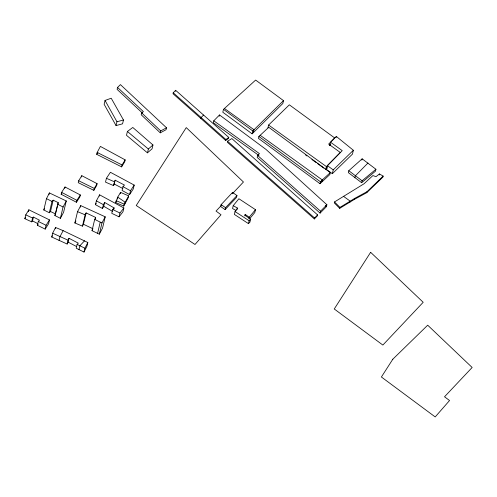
<?xml version="1.0" encoding="UTF-8"?>
<svg xmlns="http://www.w3.org/2000/svg" width="497" height="497" viewBox="0 0 497 497"><rect width="100%" height="100%" fill="white"/><g stroke="black" fill="none" stroke-linecap="round" stroke-linejoin="round"><path stroke-width="0.75" d="M24.85 218.692L25.757 214.866L28.869 209.802L49.495 219.904L48.594 223.731L45.184 229.111L37.387 225.278L38.288 221.451L39.462 220.196L33.442 217.077L32.56 218.015L31.659 221.842L24.85 218.692L25.627 217.431M28.422 211.716L28.869 209.802M31.659 221.842L32.535 220.904L33.442 217.077M43.811 209.976L46.488 198.651L49.402 192.935L66.275 200.962L63.597 212.287L60.392 218.32L54.863 215.536L58.217 202.621L53.185 200.179L52.011 201.434L49.333 212.759L43.811 209.976L44.457 208.703M49.048 194.445L49.402 192.935M45.184 229.111L46.084 225.284L49.495 219.904M49.333 212.759L50.508 211.505L53.185 200.179M55.72 213.188L57.329 206.398M57.683 204.888L58.217 202.621M61.174 194.284L61.628 192.37L65.039 186.99L80.334 194.967L79.88 196.88L76.47 202.26L61.174 194.284L61.932 193.091M51.744 237.019L52.651 233.192L55.565 227.477L63.162 230.651L87.826 242.511L86.925 246.338L84.005 252.054L76.215 248.227L77.116 244.4L78.29 243.145L69.015 238.293L68.039 240.2L67.138 244.027L51.744 237.019L52.396 235.752M64.734 188.27L65.039 186.99M55.266 228.75L55.565 227.477M60.392 218.32L63.063 206.994L66.275 200.962M59.05 240.511L59.951 236.684L63.162 230.651M78.681 180.753L78.228 182.666L93.821 190.326L96.648 185.574L97.095 183.66L81.8 175.69L78.681 180.753L94.275 188.413L93.821 190.326M81.502 176.963L81.8 175.69M76.47 202.26L76.923 200.347L80.334 194.967M67.138 244.027L68.108 242.12L69.015 238.293M74.861 222.973L77.538 211.647L80.744 205.615L105.215 216.822L102.537 228.142L99.325 234.174L92.026 230.689L94.703 219.363L95.672 217.456L86.105 212.915L85.13 214.822L82.452 226.147L74.861 222.973L75.929 220.96M105.035 100.456L104.128 104.283L116.049 125.586L122.566 123.821L123.467 119.994L111.216 98.226L105.035 100.456L116.957 121.759L116.049 125.586M80.39 207.125L80.744 205.615M96.729 154.356L97.182 152.442L100.394 146.41L125.169 159.885L124.716 161.798L121.603 166.868L96.729 154.356L97.803 152.343M82.452 226.147L83.428 224.24L86.105 212.915M78.973 249.618L79.88 245.785L84.571 240.778M117.54 87.441L143.397 111.614L141.664 112.862L141.21 114.776L160.276 132.836L166.054 129.705L166.507 127.791L120.429 84.62L117.54 87.441L117.087 89.354L142.384 113.005M84.005 252.054L84.912 248.227L87.826 242.511M95.467 204.689L96.375 200.863L99.586 194.83L123.865 207.97L122.964 211.797L119.056 216.835L111.757 213.343L112.657 209.517L114.124 207.951L104.65 202.447L103.382 204.665L102.475 208.492L95.467 204.689L96.182 203.348M99.282 196.11L99.586 194.83M95.318 218.966L95.672 217.456M106.414 178.299L105.513 182.126L113.602 185.642L115.18 180.218L124.461 185.07L122.995 186.636L122.088 190.463L129.593 194.607L133.295 188.916L134.202 185.089L110.409 172.291L106.414 178.299L114.503 181.815L113.602 185.642M102.475 208.492L103.743 206.274L104.65 202.447M97.555 233.466L100.226 222.147L94.703 219.363M99.325 234.174L102.003 222.855L105.215 216.822M127.4 131.475L126.493 135.302L147.46 152.852L152.057 148.814L152.964 144.981L132.786 127.462L127.4 131.475L148.367 149.025L147.46 152.852M121.603 166.868L122.051 164.954L125.169 159.885M113.825 209.231L114.124 207.951M115.646 202.54L117.746 197.129L120.572 192.376L128.661 195.893L128.207 197.806L123.734 206.056L115.646 202.54L116.633 200.44M117.298 199.042L117.746 197.129L125.157 202.236L124.704 204.149M120.274 193.65L120.572 192.376M119.056 216.835L119.963 213.008L123.865 207.97M123.734 206.056L124.188 204.143L128.661 195.893M129.593 194.607L130.494 190.78L134.202 185.089M160.276 132.836L160.724 130.922L166.507 127.791M173.236 92.759L173.006 93.716L225.675 140.496L228.577 138.39L228.8 137.433L175.652 90.305L173.236 92.759L225.899 139.539L225.675 140.496M175.422 91.262L175.652 90.305M200.887 118.485L201.117 117.528L203.534 115.074M213.778 120.796L259.434 153.623L257.62 155.462L257.166 157.375L320.087 213.107L326.436 206.665L326.883 204.752L266.025 149.454L219.512 114.962L213.778 120.796L213.325 122.709L258.98 155.536M219.214 116.236L219.512 114.962M223.488 109.359L222.805 112.229L252.134 133.842L282.83 103.5L283.507 100.63L255.638 80.067L223.488 109.359L252.811 130.972L252.134 133.842M227.539 141.247L227.315 142.204L314.346 218.941L317.372 215.872L317.595 214.915L231.832 138.57L227.539 141.247L314.576 217.984L314.346 218.941M221.128 204.64L220.674 206.553L225.116 209.616L236.51 197.452L236.963 195.538L232.515 192.469L221.128 204.64L225.57 207.703L225.116 209.616M232.217 193.749L232.515 192.469M249.513 218.922L254.799 212.542L255.477 209.672L238.889 198.744L233.223 205.659L232.546 208.529L236.181 210.598M253.34 132.612L254.017 129.742L283.507 100.63M233.223 205.659L237.467 208.069L235.031 211.542L234.348 214.412L248.475 223.638L249.941 222.072L250.618 219.202L244.692 215.114L245.276 214.487L249.227 217.214L248.891 218.649M237.131 209.504L237.467 208.069M258.9 136.47L258.446 138.383L320.006 183.697L329.859 174.534L330.312 172.621L268.753 127.3L258.9 136.47L320.459 181.784L320.006 183.697M244.94 215.922L245.276 214.487M267.933 127.903L268.61 125.033L289.335 104.817L334.686 137.955L328.647 144.093L340.302 152.48L326.405 166.594L325.728 169.465L327.33 167.837M248.475 223.638L249.152 220.767L250.618 219.202M329.809 145.447L330.567 142.26L336.307 136.426L353.367 150.274L352.466 154.101L332.344 173.702L326.51 169.508L327.417 165.681L342.222 150.641L330.567 142.26M321.82 181.859L322.273 179.945L330.312 172.621M336.003 137.706L336.307 136.426M320.087 213.107L320.54 211.194L326.883 204.752M332.344 173.702L333.245 169.875L353.367 150.274M334.524 201.931L334.301 202.888L339.706 208.349L354.28 199.44L366.749 192.674L382.938 177.062L383.168 176.106L379.466 173.969L375.956 176.69L372.924 175.559L363.984 183.803L334.524 201.931L339.929 207.392L339.706 208.349M348.788 170.707L348.335 172.621L361.63 182.703L375.471 171.173L375.925 169.26L362.145 158.823L348.788 170.707L362.083 180.79L361.63 182.703M354.833 177.814L355.28 175.901L367.973 163.01M349.987 202.117L350.217 201.161L354.51 198.483L366.972 191.718L383.168 176.106M361.841 160.096L362.145 158.823M354.28 199.44L354.51 198.483M366.749 192.674L366.972 191.718M379.236 174.925L379.466 173.969M54.863 215.536L55.316 214.474M114.503 181.815L115.18 180.218M92.026 230.689L92.672 229.415M94.275 188.413L97.095 183.66M249.227 217.214L255.477 209.672M37.387 225.278L38.17 224.445M225.57 207.703L236.963 195.538M221.308 205.478L216.04 211.07L220.997 214.754L195.004 244.487L136.24 205.51L186.257 127.605L243.449 182.001L232.907 193.184M252.811 130.972L254.017 129.742L224.389 108.439M329.474 145.428L330.486 144.41M320.459 181.784L322.273 179.945L260.105 135.24M314.576 217.984L317.595 214.915M148.367 149.025L152.964 144.981M362.083 180.79L375.925 169.26M225.899 139.539L228.8 137.433M339.929 207.392L350.217 201.161L343.415 196.272M116.957 121.759L123.467 119.994M100.226 222.147L102.003 222.855M77.538 211.647L85.13 214.822M116.099 200.626L124.188 204.143M68.039 240.2L52.651 233.192M25.757 214.866L32.56 218.015M83.428 224.24L92.995 228.782M112.657 209.517L119.963 213.008M50.508 211.505L55.54 213.946M84.912 248.227L77.116 244.4M38.288 221.451L46.084 225.284M97.182 152.442L122.051 164.954M46.488 198.651L52.011 201.434M57.54 204.211L63.063 206.994M32.535 220.904L37.89 223.681M61.628 192.37L76.923 200.347M114.279 184.045L122.896 188.556M68.108 242.12L76.724 246.624M96.375 200.863L103.382 204.665M122.995 186.636L130.494 190.78M103.743 206.274L112.589 211.411M235.031 211.542L249.152 220.767M327.417 165.681L333.245 169.875M268.61 125.033L326.405 166.594M305.624 155.008L306.879 155.915M311.905 159.525L316.303 162.687M317.558 163.594L323.839 168.11M257.62 155.462L320.54 211.194M325.286 205.621L326.436 206.665M141.664 112.862L160.724 130.922M370.638 252.302L334.251 308.979L382.858 345.061L423.189 302.282L370.638 252.302M392.835 359.188L381.398 376.999L435.204 416.933L449.555 400.52L444.523 396.78L472.15 367.482L427.693 325.193L392.835 359.188"/></g></svg>
